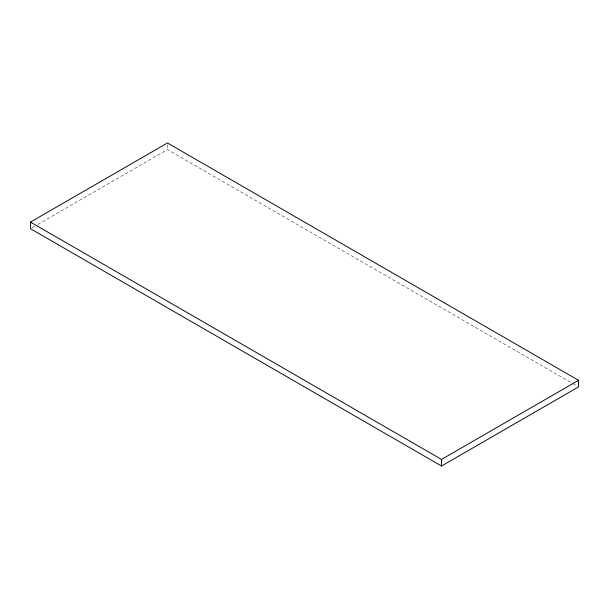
<?xml version="1.0" encoding="UTF-8"?>
<svg xmlns="http://www.w3.org/2000/svg" width="609" height="609" viewBox="0 0 609 609"><rect width="100%" height="100%" fill="white"/><g stroke="black" fill="none" stroke-linecap="round" stroke-linejoin="round"><path stroke-width="0.46" stroke-dasharray="3.04 2.28" d="M32.094 227.736L34.553 226.32M37.834 224.424L167.475 149.578L571.958 383.099M572.78 383.579L576.906 385.954M167.475 144.866L167.475 149.578"/><path stroke-width="0.91" d="M30.45 222.095L167.475 142.986L578.55 380.313L578.55 386.905L441.525 466.014L30.45 228.687L30.45 222.095L441.525 459.422L578.55 380.313M441.525 459.422L441.525 466.014"/></g></svg>
